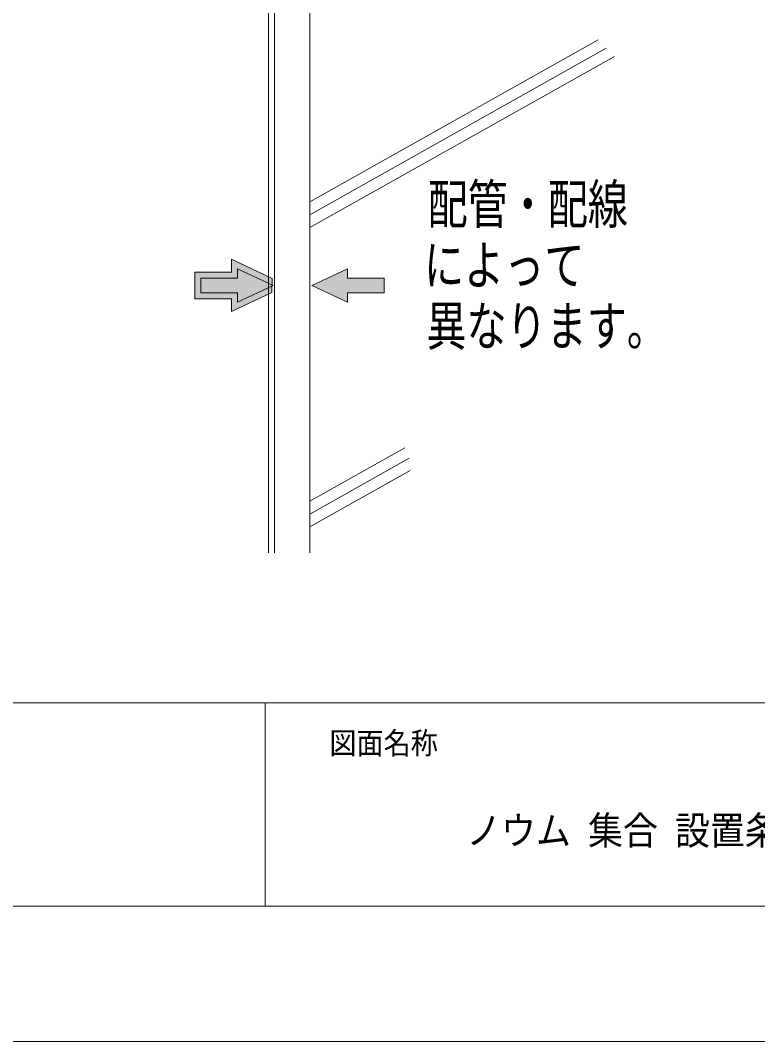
# Model space of a CAD drawing. Units: millimetres on the paper. Extents: x -305 to 305, y -152 to 152.
# Drawn here: x -219.1 to -164.7, y -148.5 to -73.1 of the extents above; entities that cross this region are included whole.
import ezdxf
from ezdxf.enums import TextEntityAlignment as Align

# ---------------------------------------------------------------- set-up
doc = ezdxf.new("R2010")
doc.units = ezdxf.units.MM
for name, color, linetype, lineweight in [('0-0_1図面枠', 7, 'Continuous', 9), ('0-1_0', 7, 'Continuous', 9), ('0-2_図面枠', 3, 'Continuous', 9), ('0-3_DEFPOINTS', 7, 'Continuous', 9), ('0-5_PV', 7, 'Continuous', 9)]:
    doc.layers.add(name, color=color, linetype=linetype, lineweight=lineweight)
doc.styles.add('ＭＳ ゴシック', font='')
doc.styles.get('ＭＳ ゴシック').set_extended_font_data('MS Gothic')

msp = doc.modelspace()

# ---------------------------------------------------------------- linework, layer by layer
at = {"layer": '0-1_0'}
msp.add_line((-201.017, -123.498), (-201.017, -138.498), dxfattribs=at)
msp.add_line((-201.017, -123.498), (-201.017, -138.498), dxfattribs=at)
at = {"layer": '0-2_図面枠'}
msp.add_line((-291.017, -123.498), (108.983, -123.498), dxfattribs=at)
msp.add_lwpolyline([(-291.017, -138.498), (108.983, -138.498), (108.983, 138.502), (-291.017, 138.502)], close=True, dxfattribs=at)
at = {"layer": '0-3_DEFPOINTS'}
msp.add_line((118.983, -148.498), (-301.017, -148.498), dxfattribs=at)
at = {"layer": '0-5_PV'}
for p, q in [((-197.713, -50.445), (-197.713, -112.428)), ((-200.772, -54.91), (-200.772, -112.428)), ((-200.321, -54.536), (-200.321, -112.428)), ((-197.713, -86.527), (-176.452, -74.565)), ((-197.713, -87.476), (-175.845, -75.173)), ((-197.713, -88.42), (-175.241, -75.777)), ((-200.486, -92.167), (-203.485, -90.755)), ((-203.485, -90.755), (-203.485, -91.702)), ((-203.485, -91.702), (-206.195, -91.702)), ((-206.195, -91.702), (-206.195, -93.669)), ((-203.046, -91.449), (-203.046, -92.143)), ((-200.419, -92.686), (-203.046, -91.449)), ((-194.94, -92.145), (-194.94, -91.451)), ((-203.046, -92.143), (-205.754, -92.143)), ((-205.754, -92.143), (-205.754, -93.228)), ((-203.046, -93.925), (-200.419, -92.686)), ((-200.512, -93.217), (-200.486, -92.167)), ((-192.23, -92.145), (-194.94, -92.145)), ((-192.23, -93.232), (-192.23, -92.145)), ((-205.754, -93.228), (-203.046, -93.228)), ((-203.485, -94.62), (-200.512, -93.217)), ((-203.046, -93.228), (-203.046, -93.925)), ((-194.94, -93.232), (-192.23, -93.232)), ((-194.94, -93.925), (-194.94, -93.232)), ((-206.195, -93.669), (-203.485, -93.669)), ((-203.485, -93.669), (-203.485, -93.925)), ((-203.485, -93.925), (-203.485, -94.62)), ((-197.713, -108.608), (-190.706, -104.665)), ((-197.713, -109.558), (-190.397, -105.441)), ((-197.713, -110.5), (-190.321, -106.341))]:
    msp.add_line(p, q, dxfattribs=at)
msp.add_lwpolyline([(-194.94, -91.451), (-197.565, -92.688), (-194.94, -93.925)], dxfattribs=at)
for points in [[(-200.512, -93.217), (-200.512, -92.155), (-203.485, -90.755)], [(-203.485, -94.62), (-200.512, -93.217), (-203.485, -90.755)], [(-206.195, -93.669), (-203.485, -93.669), (-206.195, -91.702)], [(-203.485, -93.669), (-203.485, -91.702), (-206.195, -91.702)], [(-203.046, -93.925), (-200.419, -92.686), (-203.046, -91.449)], [(-194.94, -93.925), (-194.94, -91.451), (-197.565, -92.688)], [(-205.754, -93.228), (-203.046, -93.228), (-205.754, -92.143)], [(-203.046, -93.228), (-203.046, -92.143), (-205.754, -92.143)], [(-200.512, -93.217), (-200.486, -92.167), (-200.512, -92.155)], [(-194.94, -93.232), (-192.23, -93.232), (-194.94, -92.145)], [(-192.23, -93.232), (-192.23, -92.145), (-194.94, -92.145)]]:
    msp.add_solid(points, dxfattribs=at)

# ---------------------------------------------------------------- texts
at = {"layer": '0-0_1図面枠', "style": 'ＭＳ ゴシック', "width": 0.9}
for s, height, p in [('図面名称', 1.628, (-196.268, -127.769)), ('ノウム 集合 設置条件 現場梁欠き天井', 2.092, (-186.165, -134.591))]:
    msp.add_text(s, height=height, dxfattribs=at).set_placement(p, align=Align.BOTTOM_LEFT)
at = {"layer": '0-5_PV', "style": 'ＭＳ ゴシック', "width": 0.75}
for s, p in [('配管・配線', (-189.022, -88.997)), ('によって', (-189.284, -93.493)), ('異なります。', (-189.112, -97.989))]:
    msp.add_text(s, height=2.889, dxfattribs=at).set_placement(p, align=Align.BOTTOM_LEFT)

doc.saveas('drawing.dxf')
